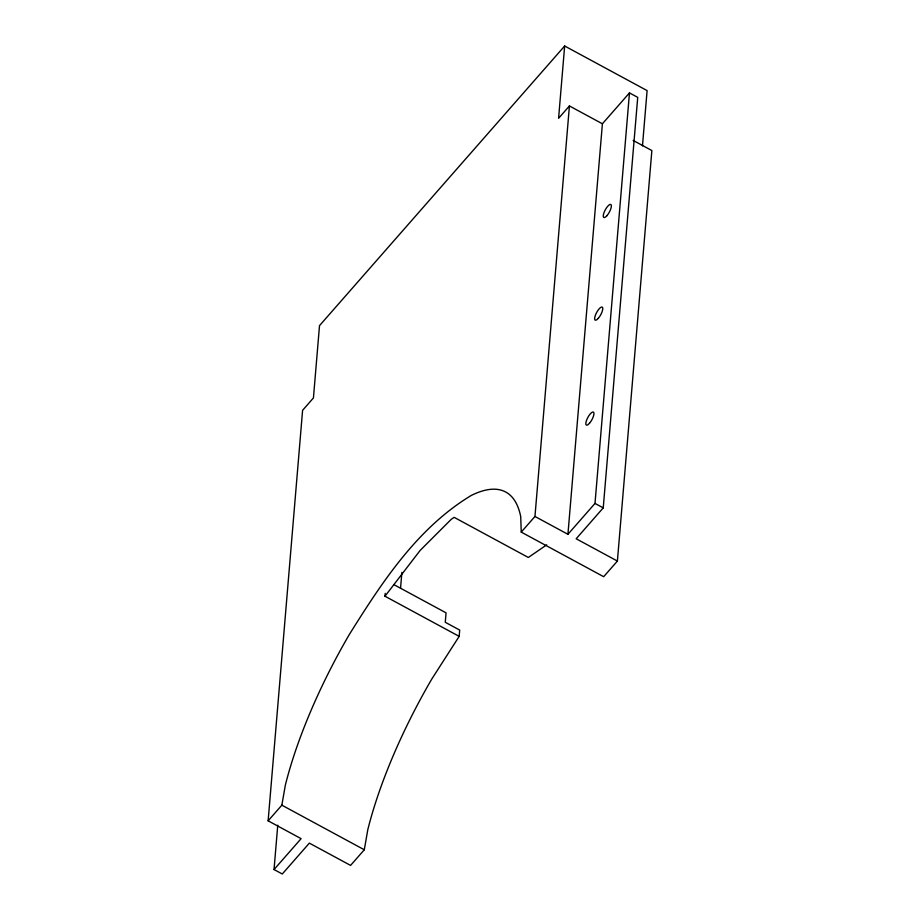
<?xml version="1.0" encoding="UTF-8"?>
<svg xmlns="http://www.w3.org/2000/svg" width="920" height="920" viewBox="0 0 920 920"><rect width="100%" height="100%" fill="white"/><g stroke="black" fill="none" stroke-linecap="round" stroke-linejoin="round"><path stroke-width="1.38" d="M393.76 584.556L446.062 612.846L445.268 622.276L459.701 630.085L459.172 636.364L431.767 679.075A222.249 70.127 -61.6 0 0 367.793 829.725L364.297 849.769L350.577 865.409L309.35 843.122L282.279 874L274.033 869.538L301.104 838.66L268.134 820.824L302.599 410.308L313.433 397.957L319.504 325.645L564.661 46L647.105 90.597L642.47 145.889M274.033 869.538L277.76 825.194M459.172 636.364L384.974 596.229L385.216 593.377M400.556 588.121L401.879 572.401M564.661 46L558.589 118.3L569.422 105.949L602.404 123.786L567.928 534.301L534.957 516.465L569.422 105.949M567.928 534.301L594.998 503.424L629.476 92.909L637.721 97.37L603.244 507.874L576.173 538.764L617.4 561.062L603.681 576.702L521.237 532.105L520.72 516.649A222.249 70.127 -61.6 0 0 471.166 495.5C417.335 528.034 381.995 582.291 349.335 634.478A222.249 70.127 -61.6 0 0 285.349 785.128L281.853 805.172L268.134 820.824M617.4 561.062L651.866 150.546L633.132 140.415M384.974 596.229L420.084 550.493L451.214 519.351L454.135 517.339L528.333 557.474L546.71 544.835M602.404 123.786L629.476 92.909M521.237 532.105L534.957 516.465M594.998 503.424L603.244 507.874M281.853 805.172L364.297 849.769M606.924 215.694A7.406 2.334 -61.6 0 0 611.041 204.608A7.406 2.334 -61.6 0 0 604.003 212.635A7.406 2.334 -61.6 0 0 606.924 215.694M598.31 318.32A7.406 2.334 -61.6 0 0 602.416 307.234A7.406 2.334 -61.6 0 0 595.378 315.261A7.406 2.334 -61.6 0 0 598.31 318.32M589.49 423.303A7.406 2.334 -61.6 0 0 593.607 412.217A7.406 2.334 -61.6 0 0 586.569 420.244A7.406 2.334 -61.6 0 0 589.49 423.303"/></g></svg>
